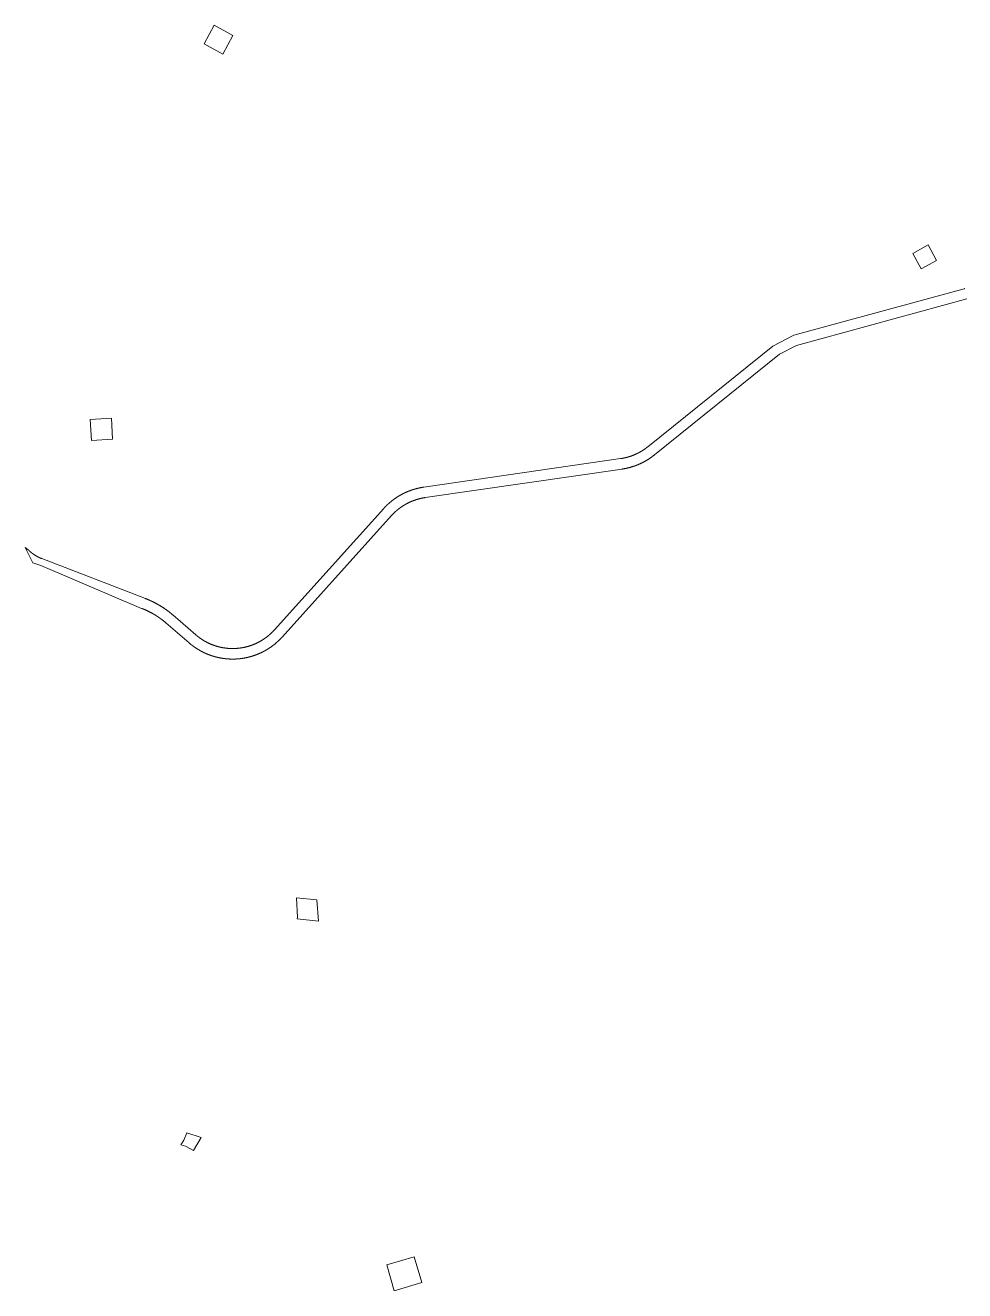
# Model space of a CAD drawing. Header units: metres. Extents: x 534757 to 556231, y 1832948 to 1850503.
# Drawn here: x 552502 to 553572, y 1837291 to 1838732 of the extents above; entities that cross this region are included whole.
import ezdxf

# ---------------------------------------------------------------- set-up
doc = ezdxf.new("R2010")
doc.units = ezdxf.units.M
doc.header["$MEASUREMENT"] = 0
doc.layers.add('Level 10', color=7, linetype='Continuous', lineweight=0)

msp = doc.modelspace()

# ---------------------------------------------------------------- linework, layer by layer
at = {"layer": 'Level 10', "color": 1, "linetype": 'Continuous', "lineweight": 0, "flags": 128}
for points in [[(552738.69, 1838720.68), (552727.18, 1838699.51), (552706.01, 1838711.02), (552717.51, 1838732.19), (552738.69, 1838720.68)], [(553540.43, 1838464.46), (553530.82, 1838482), (553513.28, 1838472.4), (553522.89, 1838454.85), (553540.43, 1838464.46)], [(553574.9897, 1838420.5564), (553381.0019, 1838367.5481), (553361.4892, 1838357.6143), (553218.8751, 1838242.8142), (553218.6828, 1838242.6599), (553218.4899, 1838242.5062), (553218.2966, 1838242.3531), (553218.1028, 1838242.2007), (553217.9085, 1838242.0489), (553217.7137, 1838241.8977), (553217.5184, 1838241.7472), (553217.3226, 1838241.5973), (553217.1264, 1838241.448), (553216.9296, 1838241.2994), (553216.7324, 1838241.1514), (553216.5347, 1838241.0041), (553216.3365, 1838240.8574), (553216.1378, 1838240.7113), (553215.9387, 1838240.5659), (553215.7391, 1838240.4211), (553215.539, 1838240.277), (553215.3385, 1838240.1335), (553215.1375, 1838239.9907), (553214.936, 1838239.8485), (553214.7341, 1838239.707), (553214.5317, 1838239.5662), (553214.3289, 1838239.426), (553214.1256, 1838239.2864), (553213.9218, 1838239.1475), (553213.7176, 1838239.0093), (553213.513, 1838238.8718), (553213.3079, 1838238.7349), (553213.1024, 1838238.5986), (553212.8964, 1838238.4631), (553212.69, 1838238.3282), (553212.4831, 1838238.194), (553212.2759, 1838238.0604), (553212.0682, 1838237.9276), (553211.86, 1838237.7954), (553211.6514, 1838237.6638), (553211.4424, 1838237.533), (553211.233, 1838237.4028), (553211.0232, 1838237.2733), (553210.8129, 1838237.1445), (553210.6022, 1838237.0164), (553210.3912, 1838236.889), (553210.1796, 1838236.7622), (553209.9677, 1838236.6362), (553209.7554, 1838236.5108), (553209.5427, 1838236.3861), (553209.3296, 1838236.2621), (553209.116, 1838236.1388), (553208.9021, 1838236.0162), (553208.6878, 1838235.8943), (553208.473, 1838235.773), (553208.2579, 1838235.6525), (553208.0424, 1838235.5327), (553207.8265, 1838235.4136), (553207.6103, 1838235.2952), (553207.3936, 1838235.1774), (553207.1766, 1838235.0604), (553206.9591, 1838234.9441), (553206.7413, 1838234.8285), (553206.5232, 1838234.7136), (553206.3046, 1838234.5994), (553206.0857, 1838234.4859), (553205.8664, 1838234.3731), (553205.6468, 1838234.2611), (553205.4268, 1838234.1497), (553205.2064, 1838234.0391), (553204.9857, 1838233.9292), (553204.7646, 1838233.82), (553204.5432, 1838233.7115), (553204.3214, 1838233.6038), (553204.0993, 1838233.4967), (553203.8768, 1838233.3904), (553203.654, 1838233.2848), (553203.4308, 1838233.1799), (553203.2073, 1838233.0758), (553202.9835, 1838232.9723), (553202.7593, 1838232.8696), (553202.5348, 1838232.7677), (553202.31, 1838232.6664), (553202.0848, 1838232.5659), (553201.8593, 1838232.4661), (553201.6335, 1838232.3671), (553201.4074, 1838232.2688), (553201.1809, 1838232.1712), (553200.9542, 1838232.0744), (553200.7271, 1838231.9782), (553200.4997, 1838231.8829), (553200.272, 1838231.7882), (553200.044, 1838231.6943), (553199.8157, 1838231.6012), (553199.5871, 1838231.5088), (553199.3582, 1838231.4171), (553199.129, 1838231.3262), (553198.8995, 1838231.236), (553198.6697, 1838231.1466), (553198.4397, 1838231.0579), (553198.2093, 1838230.9699), (553197.9787, 1838230.8827), (553197.7477, 1838230.7963), (553197.5165, 1838230.7106), (553197.2851, 1838230.6256), (553197.0533, 1838230.5414), (553196.8213, 1838230.458), (553196.589, 1838230.3753), (553196.3564, 1838230.2933), (553196.1236, 1838230.2122), (553195.8905, 1838230.1317), (553195.6571, 1838230.0521), (553195.4235, 1838229.9732), (553195.1897, 1838229.895), (553194.9556, 1838229.8176), (553194.7212, 1838229.741), (553194.4866, 1838229.6651), (553194.2517, 1838229.59), (553194.0166, 1838229.5156), (553193.7813, 1838229.442), (553193.5457, 1838229.3692), (553193.3099, 1838229.2972), (553193.0738, 1838229.2259), (553192.8376, 1838229.1553), (553192.6011, 1838229.0856), (553192.3643, 1838229.0166), (553192.1274, 1838228.9484), (553191.8902, 1838228.8809), (553191.6528, 1838228.8142), (553191.4152, 1838228.7483), (553191.1774, 1838228.6832), (553190.9394, 1838228.6188), (553190.7012, 1838228.5552), (553190.4627, 1838228.4924), (553190.2241, 1838228.4303), (553189.9852, 1838228.369), (553189.7462, 1838228.3085), (553189.507, 1838228.2488), (553189.2675, 1838228.1899), (553189.0279, 1838228.1317), (553188.7881, 1838228.0743), (553188.5481, 1838228.0177), (553188.308, 1838227.9618), (553188.0676, 1838227.9068), (553187.8271, 1838227.8525), (553187.5864, 1838227.799), (553187.3455, 1838227.7463), (553187.1045, 1838227.6944), (553186.8632, 1838227.6432), (553186.6219, 1838227.5928), (553186.3803, 1838227.5433), (553186.1386, 1838227.4945), (553185.8968, 1838227.4464), (553185.6548, 1838227.3992), (553185.4126, 1838227.3528), (553185.1703, 1838227.3071), (553184.9278, 1838227.2622), (553184.6852, 1838227.2181), (553184.4425, 1838227.1748), (553184.1996, 1838227.1323), (553183.9566, 1838227.0906), (553183.7134, 1838227.0497), (553183.4701, 1838227.0095), (553183.2267, 1838226.9702), (553182.9832, 1838226.9316), (553182.7395, 1838226.8938), (553182.4957, 1838226.8568), (553182.2518, 1838226.8206), (553182.1208, 1838226.8015), (552957.7999, 1838194.284), (552957.576, 1838194.2511), (552957.3523, 1838194.2175), (552957.1286, 1838194.183), (552956.9051, 1838194.1478), (552956.6817, 1838194.1118), (552956.4585, 1838194.075), (552956.2353, 1838194.0374), (552956.0124, 1838193.999), (552955.7895, 1838193.9598), (552955.5668, 1838193.9198), (552955.3442, 1838193.8791), (552955.1218, 1838193.8376), (552954.8995, 1838193.7952), (552954.6774, 1838193.7521), (552954.4554, 1838193.7082), (552954.2336, 1838193.6636), (552954.0119, 1838193.6181), (552953.7904, 1838193.5718), (552953.5691, 1838193.5248), (552953.3479, 1838193.477), (552953.1269, 1838193.4284), (552952.9061, 1838193.379), (552952.6854, 1838193.3289), (552952.465, 1838193.278), (552952.2447, 1838193.2262), (552952.0246, 1838193.1737), (552951.8047, 1838193.1205), (552951.585, 1838193.0664), (552951.3654, 1838193.0116), (552951.1461, 1838192.956), (552950.9269, 1838192.8996), (552950.708, 1838192.8425), (552950.4893, 1838192.7846), (552950.2707, 1838192.7259), (552950.0524, 1838192.6664), (552949.8343, 1838192.6062), (552949.6164, 1838192.5452), (552949.3987, 1838192.4834), (552949.1813, 1838192.4208), (552948.9641, 1838192.3575), (552948.747, 1838192.2934), (552948.5303, 1838192.2286), (552948.3137, 1838192.163), (552948.0974, 1838192.0966), (552947.8813, 1838192.0294), (552947.6655, 1838191.9615), (552947.4499, 1838191.8928), (552947.2345, 1838191.8234), (552947.0194, 1838191.7532), (552946.8045, 1838191.6823), (552946.5899, 1838191.6105), (552946.3756, 1838191.5381), (552946.1615, 1838191.4648), (552945.9476, 1838191.3909), (552945.7341, 1838191.3161), (552945.5208, 1838191.2406), (552945.3077, 1838191.1644), (552945.095, 1838191.0874), (552944.8825, 1838191.0096), (552944.6702, 1838190.9311), (552944.4583, 1838190.8518), (552944.2466, 1838190.7718), (552944.0353, 1838190.6911), (552943.8242, 1838190.6096), (552943.6134, 1838190.5273), (552943.4029, 1838190.4443), (552943.1927, 1838190.3606), (552942.9828, 1838190.2761), (552942.7731, 1838190.1909), (552942.5638, 1838190.105), (552942.3548, 1838190.0183), (552942.1461, 1838189.9308), (552941.9377, 1838189.8426), (552941.7297, 1838189.7537), (552941.5219, 1838189.6641), (552941.3145, 1838189.5737), (552941.1074, 1838189.4826), (552940.9006, 1838189.3908), (552940.6941, 1838189.2982), (552940.4879, 1838189.2049), (552940.2821, 1838189.1108), (552940.0767, 1838189.0161), (552939.8715, 1838188.9206), (552939.6667, 1838188.8244), (552939.4623, 1838188.7275), (552939.2581, 1838188.6298), (552939.0544, 1838188.5314), (552938.851, 1838188.4323), (552938.6479, 1838188.3325), (552938.4452, 1838188.232), (552938.2428, 1838188.1307), (552938.0408, 1838188.0288), (552937.8392, 1838187.9261), (552937.6379, 1838187.8227), (552937.437, 1838187.7186), (552937.2365, 1838187.6138), (552937.0363, 1838187.5083), (552936.8365, 1838187.402), (552936.6371, 1838187.2951), (552936.4381, 1838187.1875), (552936.2394, 1838187.0791), (552936.0411, 1838186.9701), (552935.8433, 1838186.8604), (552935.6458, 1838186.7499), (552935.4487, 1838186.6388), (552935.252, 1838186.5269), (552935.0556, 1838186.4144), (552934.8597, 1838186.3012), (552934.6642, 1838186.1873), (552934.4691, 1838186.0727), (552934.2744, 1838185.9574), (552934.0801, 1838185.8414), (552933.8863, 1838185.7247), (552933.6928, 1838185.6074), (552933.4997, 1838185.4894), (552933.3071, 1838185.3706), (552933.1149, 1838185.2512), (552932.9231, 1838185.1312), (552932.7318, 1838185.0104), (552932.5408, 1838184.889), (552932.3503, 1838184.7669), (552932.1603, 1838184.6441), (552931.9706, 1838184.5207), (552931.7814, 1838184.3966), (552931.5927, 1838184.2718), (552931.4044, 1838184.1463), (552931.2165, 1838184.0202), (552931.0291, 1838183.8934), (552930.8421, 1838183.766), (552930.6556, 1838183.6379), (552930.4695, 1838183.5091), (552930.2839, 1838183.3797), (552930.0987, 1838183.2496), (552929.9141, 1838183.1189), (552929.7298, 1838182.9875), (552929.5461, 1838182.8555), (552929.3628, 1838182.7228), (552929.1799, 1838182.5895), (552928.9976, 1838182.4555), (552928.8157, 1838182.3209), (552928.6343, 1838182.1856), (552928.4534, 1838182.0497), (552928.273, 1838181.9132), (552928.093, 1838181.776), (552927.9135, 1838181.6382), (552927.7346, 1838181.4998), (552927.5561, 1838181.3607), (552927.3781, 1838181.221), (552927.2006, 1838181.0807), (552927.0236, 1838180.9397), (552926.8471, 1838180.7981), (552926.6711, 1838180.6559), (552926.4956, 1838180.5131), (552926.3206, 1838180.3696), (552926.1461, 1838180.2256), (552925.9721, 1838180.0809), (552925.7987, 1838179.9356), (552925.6257, 1838179.7897), (552925.4533, 1838179.6432), (552925.2814, 1838179.496), (552925.11, 1838179.3483), (552924.9391, 1838179.2), (552924.7688, 1838179.051), (552924.599, 1838178.9015), (552924.4297, 1838178.7513), (552924.2609, 1838178.6006), (552924.0927, 1838178.4493), (552923.925, 1838178.2973), (552923.7579, 1838178.1448), (552923.5913, 1838177.9917), (552923.4252, 1838177.838), (552923.2597, 1838177.6837), (552923.0947, 1838177.5288), (552922.9303, 1838177.3734), (552922.7664, 1838177.2173), (552922.6031, 1838177.0607), (552922.4404, 1838176.9035), (552922.2782, 1838176.7458), (552922.1165, 1838176.5874), (552921.9554, 1838176.4285), (552921.7949, 1838176.2691), (552921.6349, 1838176.109), (552921.4756, 1838175.9484), (552921.3167, 1838175.7873), (552921.1585, 1838175.6255), (552921.0008, 1838175.4632), (552920.8437, 1838175.3004), (552920.6872, 1838175.137), (552920.5312, 1838174.973), (552920.3758, 1838174.8085), (552920.2211, 1838174.6435), (552920.0669, 1838174.4779), (552919.9132, 1838174.3118), (552919.7602, 1838174.1451), (552919.6078, 1838173.9779), (552919.4559, 1838173.8101), (552919.4238, 1838173.7744), (552794.9057, 1838035.507), (552794.7404, 1838035.324), (552794.5745, 1838035.1416), (552794.408, 1838034.9597), (552794.241, 1838034.7783), (552794.0733, 1838034.5975), (552793.905, 1838034.4173), (552793.7362, 1838034.2376), (552793.5668, 1838034.0584), (552793.3968, 1838033.8798), (552793.2262, 1838033.7018), (552793.0551, 1838033.5243), (552792.8833, 1838033.3473), (552792.711, 1838033.1709), (552792.5382, 1838032.9951), (552792.3647, 1838032.8198), (552792.1907, 1838032.6451), (552792.0161, 1838032.471), (552791.841, 1838032.2974), (552791.6653, 1838032.1244), (552791.489, 1838031.952), (552791.3122, 1838031.7801), (552791.1348, 1838031.6089), (552790.9569, 1838031.4382), (552790.7784, 1838031.268), (552790.5994, 1838031.0985), (552790.4198, 1838030.9295), (552790.2397, 1838030.7611), (552790.059, 1838030.5933), (552789.8778, 1838030.4261), (552789.696, 1838030.2595), (552789.5137, 1838030.0935), (552789.3309, 1838029.928), (552789.1475, 1838029.7632), (552788.9636, 1838029.599), (552788.7791, 1838029.4353), (552788.5942, 1838029.2723), (552788.4087, 1838029.1098), (552788.2226, 1838028.948), (552788.0361, 1838028.7867), (552787.849, 1838028.6261), (552787.6614, 1838028.466), (552787.4733, 1838028.3066), (552787.2847, 1838028.1478), (552787.0956, 1838027.9896), (552786.9059, 1838027.832), (552786.7157, 1838027.6751), (552786.5251, 1838027.5187), (552786.3339, 1838027.363), (552786.1422, 1838027.2079), (552785.95, 1838027.0534), (552785.7573, 1838026.8996), (552785.5642, 1838026.7463), (552785.3705, 1838026.5937), (552785.1763, 1838026.4417), (552784.9816, 1838026.2904), (552784.7865, 1838026.1397), (552784.5908, 1838025.9896), (552784.3947, 1838025.8402), (552784.1981, 1838025.6913), (552784.001, 1838025.5432), (552783.8034, 1838025.3957), (552783.6054, 1838025.2488), (552783.4069, 1838025.1025), (552783.2079, 1838024.9569), (552783.0084, 1838024.812), (552782.8084, 1838024.6677), (552782.608, 1838024.524), (552782.4072, 1838024.381), (552782.2058, 1838024.2387), (552782.004, 1838024.097), (552781.8018, 1838023.9559), (552781.5991, 1838023.8155), (552781.3959, 1838023.6758), (552781.1923, 1838023.5367), (552780.9882, 1838023.3983), (552780.7837, 1838023.2606), (552780.5787, 1838023.1235), (552780.3733, 1838022.9871), (552780.1675, 1838022.8514), (552779.9612, 1838022.7163), (552779.7545, 1838022.5819), (552779.5473, 1838022.4482), (552779.3397, 1838022.3151), (552779.1317, 1838022.1827), (552778.9232, 1838022.051), (552778.7144, 1838021.92), (552778.5051, 1838021.7896), (552778.2953, 1838021.6599), (552778.0852, 1838021.5309), (552777.8746, 1838021.4026), (552777.6637, 1838021.275), (552777.4523, 1838021.148), (552777.2405, 1838021.0218), (552777.0283, 1838020.8962), (552776.8156, 1838020.7713), (552776.6026, 1838020.6471), (552776.3892, 1838020.5236), (552776.1754, 1838020.4008), (552775.9612, 1838020.2787), (552775.7466, 1838020.1573), (552775.5316, 1838020.0366), (552775.3162, 1838019.9166), (552775.1004, 1838019.7972), (552774.8842, 1838019.6786), (552774.6677, 1838019.5607), (552774.4507, 1838019.4435), (552774.2334, 1838019.327), (552774.0157, 1838019.2112), (552773.7977, 1838019.0961), (552773.5792, 1838018.9817), (552773.3604, 1838018.868), (552773.1412, 1838018.755), (552772.9217, 1838018.6428), (552772.7018, 1838018.5312), (552772.4815, 1838018.4204), (552772.2609, 1838018.3103), (552772.0399, 1838018.2009), (552771.8186, 1838018.0922), (552771.5969, 1838017.9842), (552771.3749, 1838017.877), (552771.1525, 1838017.7705), (552770.9298, 1838017.6647), (552770.7067, 1838017.5596), (552770.4833, 1838017.4552), (552770.2596, 1838017.3516), (552770.0355, 1838017.2487), (552769.8111, 1838017.1465), (552769.5863, 1838017.0451), (552769.3613, 1838016.9444), (552769.1359, 1838016.8444), (552768.9101, 1838016.7451), (552768.6841, 1838016.6466), (552768.4577, 1838016.5488), (552768.2311, 1838016.4518), (552768.0041, 1838016.3555), (552767.7768, 1838016.2599), (552767.5492, 1838016.165), (552767.3213, 1838016.0709), (552767.093, 1838015.9776), (552766.8645, 1838015.885), (552766.6357, 1838015.7931), (552766.4066, 1838015.7019), (552766.1772, 1838015.6115), (552765.9475, 1838015.5219), (552765.7175, 1838015.433), (552765.4872, 1838015.3448), (552765.2566, 1838015.2574), (552765.0258, 1838015.1708), (552764.7947, 1838015.0849), (552764.5633, 1838014.9997), (552764.3316, 1838014.9153), (552764.0996, 1838014.8316), (552763.8674, 1838014.7487), (552763.6349, 1838014.6666), (552763.4022, 1838014.5852), (552763.1691, 1838014.5046), (552762.9359, 1838014.4247), (552762.7023, 1838014.3455), (552762.4685, 1838014.2672), (552762.2345, 1838014.1896), (552762.0002, 1838014.1127), (552761.7657, 1838014.0366), (552761.5309, 1838013.9613), (552761.2958, 1838013.8867), (552761.0606, 1838013.8129), (552760.8251, 1838013.7399), (552760.5893, 1838013.6676), (552760.3533, 1838013.5961), (552760.1171, 1838013.5254), (552759.8807, 1838013.4554), (552759.644, 1838013.3862), (552759.4071, 1838013.3178), (552759.17, 1838013.2501), (552758.9327, 1838013.1832), (552758.6951, 1838013.1171), (552758.4574, 1838013.0517), (552758.2194, 1838012.9871), (552757.9812, 1838012.9233), (552757.7429, 1838012.8602), (552757.5043, 1838012.798), (552757.2655, 1838012.7365), (552757.0265, 1838012.6758), (552756.7873, 1838012.6158), (552756.548, 1838012.5567), (552756.3084, 1838012.4983), (552756.0686, 1838012.4407), (552755.8287, 1838012.3838), (552755.5886, 1838012.3278), (552755.3483, 1838012.2725), (552755.1078, 1838012.218), (552754.8672, 1838012.1643), (552754.6263, 1838012.1113), (552754.3853, 1838012.0592), (552754.1442, 1838012.0078), (552753.9028, 1838011.9572), (552753.6613, 1838011.9074), (552753.4197, 1838011.8584), (552753.1779, 1838011.8102), (552752.9359, 1838011.7627), (552752.6938, 1838011.716), (552752.4515, 1838011.6702), (552752.2091, 1838011.6251), (552751.9665, 1838011.5808), (552751.7238, 1838011.5372), (552751.481, 1838011.4945), (552751.238, 1838011.4526), (552750.9949, 1838011.4114), (552750.7516, 1838011.371), (552750.5083, 1838011.3315), (552750.2647, 1838011.2927), (552750.0211, 1838011.2547), (552749.7774, 1838011.2175), (552749.5335, 1838011.181), (552749.2895, 1838011.1454), (552749.0454, 1838011.1106), (552748.8012, 1838011.0765), (552748.5569, 1838011.0433), (552748.3124, 1838011.0108), (552748.0679, 1838010.9792), (552747.8233, 1838010.9483), (552747.5785, 1838010.9182), (552747.3337, 1838010.889), (552747.0888, 1838010.8605), (552746.8437, 1838010.8328), (552746.5986, 1838010.8059), (552746.3534, 1838010.7798), (552746.1082, 1838010.7545), (552745.8628, 1838010.73), (552745.6174, 1838010.7062), (552745.3719, 1838010.6833), (552745.1263, 1838010.6612), (552744.8806, 1838010.6399), (552744.6349, 1838010.6194), (552744.3891, 1838010.5996), (552744.1433, 1838010.5807), (552743.8974, 1838010.5626), (552743.6514, 1838010.5452), (552743.4054, 1838010.5287), (552743.1593, 1838010.5129), (552742.9132, 1838010.498), (552742.667, 1838010.4839), (552742.4208, 1838010.4705), (552742.1746, 1838010.458), (552741.9283, 1838010.4462), (552741.6819, 1838010.4353), (552741.4356, 1838010.4251), (552741.1892, 1838010.4158), (552740.9427, 1838010.4072), (552740.6963, 1838010.3995), (552740.4498, 1838010.3925), (552740.2033, 1838010.3864), (552739.9568, 1838010.381), (552739.7102, 1838010.3765), (552739.4637, 1838010.3727), (552739.2171, 1838010.3698), (552738.9706, 1838010.3676), (552738.724, 1838010.3663), (552738.4774, 1838010.3657), (552738.2308, 1838010.366), (552737.9843, 1838010.367), (552737.7377, 1838010.3689), (552737.4911, 1838010.3715), (552737.2446, 1838010.375), (552736.998, 1838010.3792), (552736.7515, 1838010.3843), (552736.505, 1838010.3901), (552736.2585, 1838010.3968), (552736.0121, 1838010.4042), (552735.7656, 1838010.4125), (552735.5192, 1838010.4215), (552735.2728, 1838010.4314), (552735.0265, 1838010.442), (552734.7802, 1838010.4535), (552734.5339, 1838010.4657), (552734.2877, 1838010.4788), (552734.0415, 1838010.4926), (552733.7953, 1838010.5072), (552733.5492, 1838010.5227), (552733.3032, 1838010.5389), (552733.0572, 1838010.556), (552732.8113, 1838010.5738), (552732.5654, 1838010.5924), (552732.3196, 1838010.6118), (552732.0739, 1838010.6321), (552731.8282, 1838010.6531), (552731.5826, 1838010.6749), (552731.337, 1838010.6975), (552731.0916, 1838010.721), (552730.8462, 1838010.7452), (552730.6009, 1838010.7702), (552730.3557, 1838010.796), (552730.1105, 1838010.8226), (552729.8655, 1838010.85), (552729.6205, 1838010.8782), (552729.3756, 1838010.9071), (552729.1309, 1838010.9369), (552728.8862, 1838010.9675), (552728.6416, 1838010.9988), (552728.3972, 1838011.031), (552728.1528, 1838011.064), (552727.9085, 1838011.0977), (552727.6644, 1838011.1322), (552727.4204, 1838011.1676), (552727.1764, 1838011.2037), (552726.9326, 1838011.2406), (552726.689, 1838011.2783), (552726.4454, 1838011.3168), (552726.202, 1838011.3561), (552725.9587, 1838011.3961), (552725.7155, 1838011.437), (552725.4725, 1838011.4786), (552725.2296, 1838011.5211), (552724.9868, 1838011.5643), (552724.7442, 1838011.6083), (552724.5017, 1838011.6531), (552724.2594, 1838011.6987), (552724.0172, 1838011.7451), (552723.7752, 1838011.7922), (552723.5333, 1838011.8402), (552723.2916, 1838011.8889), (552723.0501, 1838011.9384), (552722.8087, 1838011.9887), (552722.5675, 1838012.0398), (552722.3264, 1838012.0916), (552722.0855, 1838012.1443), (552721.8448, 1838012.1977), (552721.6042, 1838012.2519), (552721.3639, 1838012.3069), (552721.1237, 1838012.3627), (552720.8837, 1838012.4192), (552720.6438, 1838012.4765), (552720.4042, 1838012.5346), (552720.1648, 1838012.5935), (552719.9255, 1838012.6531), (552719.6865, 1838012.7136), (552719.4476, 1838012.7748), (552719.2089, 1838012.8368), (552718.9705, 1838012.8995), (552718.7322, 1838012.963), (552718.4942, 1838013.0273), (552718.2563, 1838013.0924), (552718.0187, 1838013.1582), (552717.7813, 1838013.2249), (552717.5441, 1838013.2922), (552717.3072, 1838013.3604), (552717.0704, 1838013.4293), (552716.8339, 1838013.499), (552716.5976, 1838013.5694), (552716.3615, 1838013.6407), (552716.1257, 1838013.7127), (552715.8901, 1838013.7854), (552715.6547, 1838013.8589), (552715.4196, 1838013.9332), (552715.1847, 1838014.0082), (552714.9501, 1838014.084), (552714.7157, 1838014.1606), (552714.4816, 1838014.2379), (552714.2477, 1838014.316), (552714.014, 1838014.3948), (552713.7807, 1838014.4744), (552713.5475, 1838014.5548), (552713.3147, 1838014.6359), (552713.0821, 1838014.7178), (552712.8498, 1838014.8004), (552712.6177, 1838014.8838), (552712.3859, 1838014.9679), (552712.1544, 1838015.0528), (552711.9232, 1838015.1384), (552711.6922, 1838015.2248), (552711.4616, 1838015.3119), (552711.2312, 1838015.3998), (552711.0011, 1838015.4884), (552710.7713, 1838015.5778), (552710.5418, 1838015.6679), (552710.3125, 1838015.7587), (552710.0836, 1838015.8503), (552709.855, 1838015.9427), (552709.6266, 1838016.0358), (552709.3986, 1838016.1296), (552709.1709, 1838016.2241), (552708.9435, 1838016.3194), (552708.7164, 1838016.4155), (552708.4896, 1838016.5123), (552708.2631, 1838016.6098), (552708.0369, 1838016.708), (552707.8111, 1838016.807), (552707.5856, 1838016.9067), (552707.3604, 1838017.0072), (552707.1355, 1838017.1083), (552706.911, 1838017.2102), (552706.6868, 1838017.3128), (552706.4629, 1838017.4162), (552706.2394, 1838017.5203), (552706.0162, 1838017.6251), (552705.7933, 1838017.7306), (552705.5708, 1838017.8369), (552705.3487, 1838017.9438), (552705.1268, 1838018.0515), (552704.9054, 1838018.16), (552704.6843, 1838018.2691), (552704.4635, 1838018.3789), (552704.2431, 1838018.4895), (552704.0231, 1838018.6008), (552703.8034, 1838018.7128), (552703.5841, 1838018.8255), (552703.3651, 1838018.9389), (552703.1466, 1838019.053), (552702.9284, 1838019.1678), (552702.7105, 1838019.2834), (552702.4931, 1838019.3996), (552702.276, 1838019.5166), (552702.0593, 1838019.6342), (552701.843, 1838019.7526), (552701.6271, 1838019.8716), (552701.4115, 1838019.9914), (552701.1964, 1838020.1119), (552700.9816, 1838020.233), (552700.7672, 1838020.3549), (552700.5533, 1838020.4774), (552700.3397, 1838020.6006), (552700.1265, 1838020.7246), (552699.9138, 1838020.8492), (552699.7014, 1838020.9745), (552699.4894, 1838021.1005), (552699.2779, 1838021.2272), (552699.0668, 1838021.3546), (552698.8561, 1838021.4826), (552698.6458, 1838021.6114), (552698.4359, 1838021.7408), (552698.2264, 1838021.8709), (552698.0174, 1838022.0017), (552697.8088, 1838022.1331), (552697.6006, 1838022.2653), (552697.3928, 1838022.3981), (552697.1855, 1838022.5315), (552696.9786, 1838022.6657), (552696.7722, 1838022.8005), (552696.5662, 1838022.936), (552696.3606, 1838023.0722), (552696.1555, 1838023.209), (552695.9508, 1838023.3465), (552695.7465, 1838023.4847), (552695.5427, 1838023.6235), (552695.3394, 1838023.763), (552695.1365, 1838023.9031), (552694.9341, 1838024.0439), (552694.7321, 1838024.1853), (552694.5306, 1838024.3274), (552694.3296, 1838024.4702), (552694.129, 1838024.6136), (552693.9289, 1838024.7577), (552693.7292, 1838024.9024), (552693.53, 1838025.0477), (552693.3313, 1838025.1937), (552693.1331, 1838025.3404), (552692.9354, 1838025.4877), (552692.7381, 1838025.6356), (552692.5413, 1838025.7842), (552692.345, 1838025.9334), (552692.1491, 1838026.0832), (552691.9538, 1838026.2337), (552691.759, 1838026.3848), (552691.5646, 1838026.5365), (552691.3707, 1838026.6889), (552691.1774, 1838026.8419), (552690.9845, 1838026.9955), (552690.7921, 1838027.1498), (552690.6003, 1838027.3046), (552690.4089, 1838027.4601), (552690.218, 1838027.6162), (552690.0277, 1838027.773), (552689.8378, 1838027.9303), (552689.6485, 1838028.0883), (552689.4597, 1838028.2469), (552689.2714, 1838028.4061), (552689.0836, 1838028.5659), (552688.8963, 1838028.7263), (552688.7657, 1838028.8387), (552662.4553, 1838051.5536), (552662.2475, 1838051.7325), (552662.0391, 1838051.9108), (552661.8303, 1838052.0885), (552661.6209, 1838052.2655), (552661.411, 1838052.442), (552661.2006, 1838052.6179), (552660.9896, 1838052.7931), (552660.7782, 1838052.9677), (552660.5662, 1838053.1417), (552660.3538, 1838053.3151), (552660.1408, 1838053.4879), (552659.9273, 1838053.66), (552659.7134, 1838053.8315), (552659.4989, 1838054.0024), (552659.2839, 1838054.1727), (552659.0685, 1838054.3423), (552658.8525, 1838054.5113), (552658.6361, 1838054.6797), (552658.4192, 1838054.8474), (552658.2017, 1838055.0146), (552657.9838, 1838055.181), (552657.7654, 1838055.3469), (552657.5465, 1838055.5121), (552657.3272, 1838055.6766), (552657.1073, 1838055.8406), (552656.887, 1838056.0039), (552656.6662, 1838056.1665), (552656.445, 1838056.3285), (552656.2232, 1838056.4898), (552656.001, 1838056.6505), (552655.7784, 1838056.8106), (552655.5552, 1838056.97), (552655.3316, 1838057.1287), (552655.1075, 1838057.2868), (552654.883, 1838057.4443), (552654.658, 1838057.6011), (552654.4326, 1838057.7572), (552654.2067, 1838057.9127), (552653.9803, 1838058.0675), (552653.7536, 1838058.2216), (552653.5263, 1838058.3751), (552653.2986, 1838058.5279), (552653.0705, 1838058.6801), (552652.8419, 1838058.8316), (552652.6129, 1838058.9824), (552652.3834, 1838059.1326), (552652.1535, 1838059.282), (552651.9232, 1838059.4309), (552651.6924, 1838059.579), (552651.4612, 1838059.7265), (552651.2296, 1838059.8733), (552650.9975, 1838060.0194), (552650.765, 1838060.1648), (552650.5321, 1838060.3096), (552650.2988, 1838060.4537), (552650.0651, 1838060.5971), (552649.8309, 1838060.7398), (552649.5963, 1838060.8818), (552649.3613, 1838061.0232), (552649.1259, 1838061.1638), (552648.8901, 1838061.3038), (552648.6539, 1838061.4431), (552648.4173, 1838061.5817), (552648.1802, 1838061.7196), (552647.9428, 1838061.8568), (552647.705, 1838061.9933), (552647.4668, 1838062.1291), (552647.2281, 1838062.2643), (552646.9891, 1838062.3987), (552646.7497, 1838062.5324), (552646.5099, 1838062.6655), (552646.2698, 1838062.7978), (552646.0292, 1838062.9295), (552645.7882, 1838063.0604), (552645.5469, 1838063.1906), (552645.3052, 1838063.3201), (552645.0631, 1838063.449), (552644.8207, 1838063.5771), (552644.5778, 1838063.7045), (552644.3346, 1838063.8312), (552644.091, 1838063.9572), (552643.8471, 1838064.0824), (552643.6028, 1838064.207), (552643.3581, 1838064.3308), (552643.1131, 1838064.454), (552642.8677, 1838064.5764), (552642.622, 1838064.6981), (552642.3759, 1838064.8191), (552642.1294, 1838064.9394), (552641.8826, 1838065.0589), (552641.6355, 1838065.1777), (552641.388, 1838065.2958), (552641.1402, 1838065.4132), (552640.892, 1838065.5299), (552640.6435, 1838065.6458), (552640.3946, 1838065.761), (552640.1455, 1838065.8755), (552639.8959, 1838065.9893), (552639.6461, 1838066.1023), (552639.3959, 1838066.2146), (552639.1454, 1838066.3262), (552638.8946, 1838066.437), (552638.6434, 1838066.5471), (552638.392, 1838066.6565), (552638.1402, 1838066.7651), (552637.8881, 1838066.873), (552637.6356, 1838066.9802), (552637.3829, 1838067.0866), (552637.1299, 1838067.1923), (552636.8765, 1838067.2973), (552636.6229, 1838067.4015), (552636.3689, 1838067.5049), (552636.1147, 1838067.6077), (552635.8601, 1838067.7097), (552635.6053, 1838067.8109), (552635.3501, 1838067.9114), (552635.0947, 1838068.0112), (552634.8389, 1838068.1102), (552634.7726, 1838068.1357), (552520.03, 1838117.08), (552510.87, 1838120.17), (552502.232, 1838137.5144), (552505.5358, 1838134.8816), (552505.6679, 1838134.7484), (552505.8006, 1838134.6158), (552505.9339, 1838134.4837), (552506.0677, 1838134.3522), (552506.2021, 1838134.2213), (552506.3371, 1838134.091), (552506.4726, 1838133.9612), (552506.6086, 1838133.832), (552506.7453, 1838133.7034), (552506.8824, 1838133.5754), (552507.0201, 1838133.448), (552507.1583, 1838133.3211), (552507.2971, 1838133.1949), (552507.4364, 1838133.0692), (552507.5763, 1838132.9442), (552507.7167, 1838132.8197), (552507.8576, 1838132.6958), (552507.999, 1838132.5725), (552508.141, 1838132.4499), (552508.2835, 1838132.3278), (552508.4265, 1838132.2064), (552508.57, 1838132.0855), (552508.714, 1838131.9653), (552508.8586, 1838131.8457), (552509.0036, 1838131.7267), (552509.1492, 1838131.6083), (552509.2953, 1838131.4906), (552509.4418, 1838131.3735), (552509.5889, 1838131.257), (552509.7365, 1838131.1411), (552509.8845, 1838131.0259), (552510.033, 1838130.9112), (552510.1821, 1838130.7973), (552510.3316, 1838130.6839), (552510.4816, 1838130.5712), (552510.6321, 1838130.4592), (552510.783, 1838130.3478), (552510.9344, 1838130.237), (552511.0863, 1838130.1269), (552511.2387, 1838130.0174), (552511.3915, 1838129.9086), (552511.5448, 1838129.8004), (552511.6986, 1838129.6929), (552511.8528, 1838129.586), (552512.0074, 1838129.4798), (552512.1626, 1838129.3743), (552512.3181, 1838129.2694), (552512.4741, 1838129.1652), (552512.6306, 1838129.0616), (552512.7875, 1838128.9587), (552512.9448, 1838128.8565), (552513.1026, 1838128.755), (552513.2608, 1838128.6541), (552513.4194, 1838128.5539), (552513.5784, 1838128.4544), (552513.7379, 1838128.3556), (552513.8978, 1838128.2574), (552514.0581, 1838128.1599), (552514.2188, 1838128.0632), (552514.38, 1838127.9671), (552514.5415, 1838127.8716), (552514.7035, 1838127.7769), (552514.8658, 1838127.6829), (552515.0286, 1838127.5896), (552515.1917, 1838127.4969), (552515.3553, 1838127.405), (552515.5192, 1838127.3137), (552515.6835, 1838127.2232), (552515.8482, 1838127.1333), (552516.0133, 1838127.0442), (552516.1788, 1838126.9557), (552516.3446, 1838126.868), (552516.5108, 1838126.781), (552516.6774, 1838126.6947), (552516.8444, 1838126.6091), (552517.0117, 1838126.5242), (552517.1793, 1838126.44), (552517.3474, 1838126.3565), (552517.5157, 1838126.2738), (552517.6845, 1838126.1917), (552517.8536, 1838126.1104), (552518.023, 1838126.0299), (552518.1928, 1838125.95), (552518.3629, 1838125.8709), (552518.5333, 1838125.7924), (552518.7041, 1838125.7148), (552518.8752, 1838125.6378), (552519.0466, 1838125.5616), (552519.2184, 1838125.4861), (552519.3905, 1838125.4113), (552519.5629, 1838125.3373), (552519.7356, 1838125.264), (552519.9086, 1838125.1915), (552520.0819, 1838125.1197), (552520.2556, 1838125.0486), (552520.4295, 1838124.9783), (552520.6037, 1838124.9087), (552520.7783, 1838124.8398), (552520.9531, 1838124.7717), (552521.0412, 1838124.7377), (552639.0805, 1838079.3358), (552639.3521, 1838079.2309), (552639.6235, 1838079.1252), (552639.8946, 1838079.0188), (552640.1653, 1838078.9117), (552640.4358, 1838078.8038), (552640.706, 1838078.6952), (552640.9759, 1838078.5858), (552641.2455, 1838078.4757), (552641.5147, 1838078.3648), (552641.7837, 1838078.2532), (552642.0524, 1838078.1409), (552642.3207, 1838078.0278), (552642.5888, 1838077.914), (552642.8565, 1838077.7994), (552643.1239, 1838077.6842), (552643.391, 1838077.5682), (552643.6578, 1838077.4514), (552643.9242, 1838077.3339), (552644.1904, 1838077.2157), (552644.4562, 1838077.0968), (552644.7217, 1838076.9771), (552644.9868, 1838076.8567), (552645.2516, 1838076.7356), (552645.5161, 1838076.6137), (552645.7803, 1838076.4911), (552646.0441, 1838076.3678), (552646.3075, 1838076.2438), (552646.5707, 1838076.119), (552646.8334, 1838075.9935), (552647.0959, 1838075.8673), (552647.358, 1838075.7404), (552647.6197, 1838075.6128), (552647.8811, 1838075.4844), (552648.1421, 1838075.3553), (552648.4028, 1838075.2256), (552648.6631, 1838075.095), (552648.9231, 1838074.9638), (552649.1827, 1838074.8319), (552649.4419, 1838074.6992), (552649.7008, 1838074.5659), (552649.9593, 1838074.4318), (552650.2174, 1838074.297), (552650.4752, 1838074.1615), (552650.7326, 1838074.0253), (552650.9896, 1838073.8884), (552651.2463, 1838073.7508), (552651.5025, 1838073.6125), (552651.7584, 1838073.4735), (552652.0139, 1838073.3338), (552652.269, 1838073.1933), (552652.5237, 1838073.0522), (552652.7781, 1838072.9104), (552653.032, 1838072.7679), (552653.2856, 1838072.6247), (552653.5387, 1838072.4807), (552653.7915, 1838072.3361), (552654.0438, 1838072.1908), (552654.2958, 1838072.0448), (552654.5474, 1838071.8982), (552654.7985, 1838071.7508), (552655.0493, 1838071.6027), (552655.2996, 1838071.454), (552655.5496, 1838071.3045), (552655.7991, 1838071.1544), (552656.0482, 1838071.0036), (552656.2969, 1838070.8521), (552656.5452, 1838070.6999), (552656.793, 1838070.547), (552657.0405, 1838070.3935), (552657.2875, 1838070.2393), (552657.5341, 1838070.0844), (552657.7802, 1838069.9288), (552658.026, 1838069.7726), (552658.2713, 1838069.6156), (552658.5161, 1838069.458), (552658.7606, 1838069.2998), (552659.0046, 1838069.1408), (552659.2481, 1838068.9812), (552659.4913, 1838068.8209), (552659.734, 1838068.66), (552659.9762, 1838068.4984), (552660.218, 1838068.3361), (552660.4593, 1838068.1732), (552660.7002, 1838068.0096), (552660.9407, 1838067.8453), (552661.1807, 1838067.6804), (552661.4202, 1838067.5148), (552661.6593, 1838067.3485), (552661.898, 1838067.1816), (552662.1361, 1838067.0141), (552662.3738, 1838066.8459), (552662.6111, 1838066.677), (552662.8479, 1838066.5075), (552663.0842, 1838066.3374), (552663.32, 1838066.1665), (552663.5554, 1838065.9951), (552663.7903, 1838065.823), (552664.0248, 1838065.6502), (552664.2587, 1838065.4769), (552664.4922, 1838065.3028), (552664.7252, 1838065.1281), (552664.9577, 1838064.9528), (552665.1898, 1838064.7769), (552665.4213, 1838064.6003), (552665.6524, 1838064.4231), (552665.883, 1838064.2452), (552666.1131, 1838064.0667), (552666.3427, 1838063.8876), (552666.5718, 1838063.7079), (552666.8004, 1838063.5275), (552667.0285, 1838063.3465), (552667.2561, 1838063.1648), (552667.4832, 1838062.9826), (552667.7098, 1838062.7997), (552667.936, 1838062.6162), (552668.1616, 1838062.4321), (552668.3867, 1838062.2473), (552668.6113, 1838062.062), (552668.8353, 1838061.876), (552669.0589, 1838061.6894), (552669.282, 1838061.5022), (552669.5045, 1838061.3144), (552669.7265, 1838061.126), (552669.948, 1838060.9369), (552670.169, 1838060.7473), (552670.2972, 1838060.6368), (552696.6076, 1838037.922), (552696.7792, 1838037.7744), (552696.9512, 1838037.6274), (552697.1238, 1838037.4811), (552697.2969, 1838037.3353), (552697.4705, 1838037.1902), (552697.6446, 1838037.0457), (552697.8192, 1838036.9018), (552697.9944, 1838036.7585), (552698.17, 1838036.6159), (552698.3462, 1838036.4739), (552698.5228, 1838036.3324), (552698.6999, 1838036.1917), (552698.8776, 1838036.0515), (552699.0557, 1838035.912), (552699.2343, 1838035.7731), (552699.4135, 1838035.6348), (552699.5931, 1838035.4972), (552699.7732, 1838035.3602), (552699.9537, 1838035.2238), (552700.1348, 1838035.0881), (552700.3163, 1838034.953), (552700.4983, 1838034.8186), (552700.6808, 1838034.6848), (552700.8638, 1838034.5517), (552701.0472, 1838034.4192), (552701.2311, 1838034.2873), (552701.4154, 1838034.1561), (552701.6003, 1838034.0256), (552701.7855, 1838033.8957), (552701.9713, 1838033.7665), (552702.1575, 1838033.6379), (552702.3441, 1838033.51), (552702.5312, 1838033.3827), (552702.7188, 1838033.2561), (552702.9068, 1838033.1302), (552703.0952, 1838033.0049), (552703.2841, 1838032.8803), (552703.4734, 1838032.7564), (552703.6631, 1838032.6331), (552703.8533, 1838032.5106), (552704.044, 1838032.3886), (552704.235, 1838032.2674), (552704.4265, 1838032.1468), (552704.6184, 1838032.027), (552704.8107, 1838031.9077), (552705.0035, 1838031.7892), (552705.1966, 1838031.6714), (552705.3902, 1838031.5542), (552705.5842, 1838031.4377), (552705.7786, 1838031.322), (552705.9734, 1838031.2069), (552706.1687, 1838031.0924), (552706.3643, 1838030.9787), (552706.5603, 1838030.8657), (552706.7567, 1838030.7534), (552706.9535, 1838030.6417), (552707.1507, 1838030.5308), (552707.3483, 1838030.4205), (552707.5463, 1838030.311), (552707.7447, 1838030.2022), (552707.9435, 1838030.094), (552708.1426, 1838029.9866), (552708.3421, 1838029.8798), (552708.542, 1838029.7738), (552708.7423, 1838029.6685), (552708.9429, 1838029.5639), (552709.1439, 1838029.46), (552709.3453, 1838029.3568), (552709.5471, 1838029.2543), (552709.7492, 1838029.1526), (552709.9516, 1838029.0515), (552710.1544, 1838028.9512), (552710.3576, 1838028.8516), (552710.5611, 1838028.7527), (552710.765, 1838028.6545), (552710.9692, 1838028.557), (552711.1738, 1838028.4603), (552711.3786, 1838028.3643), (552711.5839, 1838028.269), (552711.7895, 1838028.1745), (552711.9954, 1838028.0806), (552712.2016, 1838027.9875), (552712.4082, 1838027.8952), (552712.615, 1838027.8035), (552712.8222, 1838027.7126), (552713.0298, 1838027.6224), (552713.2376, 1838027.533), (552713.4458, 1838027.4443), (552713.6543, 1838027.3563), (552713.863, 1838027.2691), (552714.0721, 1838027.1826), (552714.2815, 1838027.0969), (552714.4912, 1838027.0118), (552714.7012, 1838026.9276), (552714.9115, 1838026.844), (552715.1221, 1838026.7613), (552715.333, 1838026.6792), (552715.5442, 1838026.5979), (552715.7556, 1838026.5174), (552715.9673, 1838026.4376), (552716.1794, 1838026.3586), (552716.3917, 1838026.2803), (552716.6042, 1838026.2027), (552716.8171, 1838026.1259), (552717.0302, 1838026.0499), (552717.2436, 1838025.9746), (552717.4572, 1838025.9001), (552717.6711, 1838025.8263), (552717.8853, 1838025.7533), (552718.0997, 1838025.681), (552718.3144, 1838025.6095), (552718.5293, 1838025.5388), (552718.7445, 1838025.4688), (552718.9599, 1838025.3996), (552719.1756, 1838025.3311), (552719.3915, 1838025.2634), (552719.6077, 1838025.1965), (552719.824, 1838025.1303), (552720.0407, 1838025.0649), (552720.2575, 1838025.0003), (552720.4746, 1838024.9364), (552720.6919, 1838024.8733), (552720.9094, 1838024.8109), (552721.1271, 1838024.7494), (552721.3451, 1838024.6886), (552721.5633, 1838024.6286), (552721.7816, 1838024.5693), (552722.0002, 1838024.5108), (552722.219, 1838024.4531), (552722.438, 1838024.3962), (552722.6572, 1838024.34), (552722.8766, 1838024.2847), (552723.0962, 1838024.2301), (552723.316, 1838024.1762), (552723.5359, 1838024.1232), (552723.7561, 1838024.0709), (552723.9764, 1838024.0194), (552724.1969, 1838023.9687), (552724.4176, 1838023.9188), (552724.6385, 1838023.8696), (552724.8595, 1838023.8212), (552725.0808, 1838023.7736), (552725.3021, 1838023.7268), (552725.5237, 1838023.6808), (552725.7454, 1838023.6356), (552725.9672, 1838023.5911), (552726.1893, 1838023.5474), (552726.4114, 1838023.5045), (552726.6338, 1838023.4624), (552726.8562, 1838023.4211), (552727.0788, 1838023.3806), (552727.3016, 1838023.3409), (552727.5245, 1838023.3019), (552727.7475, 1838023.2637), (552727.9707, 1838023.2264), (552728.194, 1838023.1898), (552728.4174, 1838023.154), (552728.641, 1838023.119), (552728.8646, 1838023.0847), (552729.0884, 1838023.0513), (552729.3123, 1838023.0187), (552729.5364, 1838022.9868), (552729.7605, 1838022.9558), (552729.9847, 1838022.9255), (552730.2091, 1838022.8961), (552730.4335, 1838022.8674), (552730.6581, 1838022.8395), (552730.8827, 1838022.8124), (552731.1075, 1838022.7861), (552731.3323, 1838022.7606), (552731.5572, 1838022.7359), (552731.7822, 1838022.712), (552732.0073, 1838022.6889), (552732.2325, 1838022.6666), (552732.4577, 1838022.6451), (552732.6831, 1838022.6244), (552732.9085, 1838022.6044), (552733.1339, 1838022.5853), (552733.3595, 1838022.567), (552733.5851, 1838022.5495), (552733.8107, 1838022.5327), (552734.0364, 1838022.5168), (552734.2622, 1838022.5016), (552734.488, 1838022.4873), (552734.7139, 1838022.4738), (552734.9398, 1838022.461), (552735.1658, 1838022.4491), (552735.3917, 1838022.4379), (552735.6178, 1838022.4276), (552735.8439, 1838022.418), (552736.07, 1838022.4093), (552736.2961, 1838022.4013), (552736.5223, 1838022.3942), (552736.7484, 1838022.3878), (552736.9747, 1838022.3823), (552737.2009, 1838022.3776), (552737.4271, 1838022.3736), (552737.6534, 1838022.3705), (552737.8796, 1838022.3681), (552738.1059, 1838022.3666), (552738.3322, 1838022.3658), (552738.5584, 1838022.3659), (552738.7847, 1838022.3667), (552739.011, 1838022.3684), (552739.2372, 1838022.3708), (552739.4635, 1838022.3741), (552739.6897, 1838022.3781), (552739.916, 1838022.383), (552740.1422, 1838022.3886), (552740.3683, 1838022.3951), (552740.5945, 1838022.4023), (552740.8206, 1838022.4104), (552741.0467, 1838022.4192), (552741.2728, 1838022.4288), (552741.4988, 1838022.4393), (552741.7248, 1838022.4505), (552741.9508, 1838022.4626), (552742.1767, 1838022.4754), (552742.4026, 1838022.4891), (552742.6284, 1838022.5035), (552742.8541, 1838022.5187), (552743.0798, 1838022.5348), (552743.3055, 1838022.5516), (552743.5311, 1838022.5692), (552743.7566, 1838022.5877), (552743.982, 1838022.6069), (552744.2074, 1838022.6269), (552744.4327, 1838022.6478), (552744.658, 1838022.6694), (552744.8831, 1838022.6918), (552745.1082, 1838022.715), (552745.3332, 1838022.739), (552745.5581, 1838022.7638), (552745.783, 1838022.7894), (552746.0077, 1838022.8158), (552746.2323, 1838022.843), (552746.4569, 1838022.8709), (552746.6813, 1838022.8997), (552746.9056, 1838022.9293), (552747.1299, 1838022.9596), (552747.354, 1838022.9908), (552747.578, 1838023.0227), (552747.8019, 1838023.0555), (552748.0257, 1838023.089), (552748.2493, 1838023.1233), (552748.4728, 1838023.1584), (552748.6963, 1838023.1943), (552748.9195, 1838023.231), (552749.1427, 1838023.2685), (552749.3657, 1838023.3068), (552749.5886, 1838023.3458), (552749.8113, 1838023.3856), (552750.0339, 1838023.4263), (552750.2564, 1838023.4677), (552750.4787, 1838023.5099), (552750.7008, 1838023.5529), (552750.9228, 1838023.5967), (552751.1447, 1838023.6412), (552751.3663, 1838023.6866), (552751.5879, 1838023.7327), (552751.8092, 1838023.7796), (552752.0304, 1838023.8273), (552752.2514, 1838023.8757), (552752.4723, 1838023.925), (552752.693, 1838023.975), (552752.9135, 1838024.0258), (552753.1338, 1838024.0774), (552753.3539, 1838024.1298), (552753.5738, 1838024.183), (552753.7936, 1838024.2369), (552754.0132, 1838024.2916), (552754.2325, 1838024.3471), (552754.4517, 1838024.4033), (552754.6707, 1838024.4603), (552754.8894, 1838024.5181), (552755.108, 1838024.5767), (552755.3263, 1838024.6361), (552755.5445, 1838024.6962), (552755.7624, 1838024.7571), (552755.9801, 1838024.8187), (552756.1976, 1838024.8812), (552756.4149, 1838024.9444), (552756.6319, 1838025.0083), (552756.8488, 1838025.0731), (552757.0653, 1838025.1386), (552757.2817, 1838025.2048), (552757.4978, 1838025.2719), (552757.7137, 1838025.3397), (552757.9293, 1838025.4082), (552758.1447, 1838025.4775), (552758.3599, 1838025.5476), (552758.5748, 1838025.6184), (552758.7894, 1838025.69), (552759.0038, 1838025.7624), (552759.2179, 1838025.8355), (552759.4318, 1838025.9094), (552759.6454, 1838025.984), (552759.8588, 1838026.0594), (552760.0719, 1838026.1355), (552760.2847, 1838026.2124), (552760.4972, 1838026.2901), (552760.7095, 1838026.3684), (552760.9215, 1838026.4476), (552761.1332, 1838026.5275), (552761.3446, 1838026.6081), (552761.5557, 1838026.6895), (552761.7666, 1838026.7716), (552761.9771, 1838026.8545), (552762.1874, 1838026.9381), (552762.3973, 1838027.0225), (552762.607, 1838027.1076), (552762.8163, 1838027.1934), (552763.0254, 1838027.28), (552763.2341, 1838027.3673), (552763.4426, 1838027.4554), (552763.6507, 1838027.5442), (552763.8585, 1838027.6337), (552764.066, 1838027.724), (552764.2732, 1838027.815), (552764.48, 1838027.9067), (552764.6865, 1838027.9992), (552764.8927, 1838028.0924), (552765.0986, 1838028.1863), (552765.3041, 1838028.281), (552765.5093, 1838028.3763), (552765.7142, 1838028.4724), (552765.9187, 1838028.5692), (552766.1228, 1838028.6668), (552766.3267, 1838028.7651), (552766.5301, 1838028.864), (552766.7333, 1838028.9637), (552766.936, 1838029.0642), (552767.1384, 1838029.1653), (552767.3405, 1838029.2672), (552767.5422, 1838029.3697), (552767.7435, 1838029.473), (552767.9445, 1838029.577), (552768.1451, 1838029.6817), (552768.3453, 1838029.7871), (552768.5451, 1838029.8932), (552768.7446, 1838030), (552768.9437, 1838030.1076), (552769.1424, 1838030.2158), (552769.3407, 1838030.3247), (552769.5387, 1838030.4344), (552769.7362, 1838030.5447), (552769.9334, 1838030.6557), (552770.1302, 1838030.7675), (552770.3265, 1838030.8799), (552770.5225, 1838030.993), (552770.7181, 1838031.1068), (552770.9132, 1838031.2213), (552771.108, 1838031.3365), (552771.3024, 1838031.4523), (552771.4963, 1838031.5689), (552771.6898, 1838031.6862), (552771.8829, 1838031.8041), (552772.0756, 1838031.9227), (552772.2679, 1838032.042), (552772.4598, 1838032.162), (552772.6512, 1838032.2826), (552772.8422, 1838032.4039), (552773.0328, 1838032.5259), (552773.2229, 1838032.6486), (552773.4126, 1838032.7719), (552773.6019, 1838032.896), (552773.7907, 1838033.0206), (552773.9791, 1838033.146), (552774.167, 1838033.272), (552774.3545, 1838033.3987), (552774.5415, 1838033.526), (552774.7281, 1838033.654), (552774.9143, 1838033.7827), (552775.0999, 1838033.912), (552775.2852, 1838034.042), (552775.4699, 1838034.1726), (552775.6542, 1838034.3039), (552775.8381, 1838034.4358), (552776.0214, 1838034.5684), (552776.2043, 1838034.7016), (552776.3867, 1838034.8355), (552776.5687, 1838034.97), (552776.7502, 1838035.1051), (552776.9312, 1838035.2409), (552777.1117, 1838035.3774), (552777.2917, 1838035.5145), (552777.4712, 1838035.6522), (552777.6503, 1838035.7905), (552777.8289, 1838035.9295), (552778.0069, 1838036.0691), (552778.1845, 1838036.2093), (552778.3616, 1838036.3502), (552778.5382, 1838036.4917), (552778.7143, 1838036.6338), (552778.8898, 1838036.7765), (552779.0649, 1838036.9199), (552779.2395, 1838037.0638), (552779.4135, 1838037.2084), (552779.5871, 1838037.3536), (552779.7601, 1838037.4994), (552779.9326, 1838037.6459), (552780.1046, 1838037.7929), (552780.2761, 1838037.9406), (552780.447, 1838038.0888), (552780.6174, 1838038.2376), (552780.7873, 1838038.3871), (552780.9567, 1838038.5372), (552781.1255, 1838038.6878), (552781.2938, 1838038.839), (552781.4616, 1838038.9909), (552781.6288, 1838039.1433), (552781.7955, 1838039.2963), (552781.9616, 1838039.4499), (552782.1272, 1838039.6041), (552782.2923, 1838039.7589), (552782.4568, 1838039.9143), (552782.6208, 1838040.0702), (552782.7842, 1838040.2268), (552782.947, 1838040.3839), (552783.1093, 1838040.5415), (552783.271, 1838040.6998), (552783.4322, 1838040.8586), (552783.5928, 1838041.018), (552783.7529, 1838041.1779), (552783.9123, 1838041.3385), (552784.0713, 1838041.4995), (552784.2296, 1838041.6612), (552784.3874, 1838041.8234), (552784.5446, 1838041.9861), (552784.7012, 1838042.1495), (552784.8572, 1838042.3133), (552785.0127, 1838042.4777), (552785.1675, 1838042.6427), (552785.3218, 1838042.8082), (552785.4755, 1838042.9743), (552785.6287, 1838043.1409), (552785.7812, 1838043.308), (552785.9331, 1838043.4757), (552785.9887, 1838043.5373), (552910.5067, 1838181.8048), (552910.672, 1838181.9877), (552910.8379, 1838182.1701), (552911.0044, 1838182.352), (552911.1715, 1838182.5334), (552911.3392, 1838182.7142), (552911.5074, 1838182.8944), (552911.6763, 1838183.0741), (552911.8457, 1838183.2533), (552912.0157, 1838183.4319), (552912.1862, 1838183.6099), (552912.3574, 1838183.7874), (552912.5291, 1838183.9644), (552912.7014, 1838184.1408), (552912.8743, 1838184.3166), (552913.0477, 1838184.4919), (552913.2218, 1838184.6666), (552913.3963, 1838184.8407), (552913.5715, 1838185.0143), (552913.7472, 1838185.1873), (552913.9234, 1838185.3597), (552914.1002, 1838185.5316), (552914.2776, 1838185.7028), (552914.4556, 1838185.8736), (552914.634, 1838186.0437), (552914.8131, 1838186.2132), (552914.9927, 1838186.3822), (552915.1728, 1838186.5506), (552915.3535, 1838186.7184), (552915.5347, 1838186.8856), (552915.7165, 1838187.0522), (552915.8988, 1838187.2182), (552916.0816, 1838187.3837), (552916.265, 1838187.5485), (552916.4489, 1838187.7128), (552916.6333, 1838187.8764), (552916.8183, 1838188.0395), (552917.0038, 1838188.2019), (552917.1898, 1838188.3638), (552917.3764, 1838188.525), (552917.5634, 1838188.6856), (552917.751, 1838188.8457), (552917.9391, 1838189.0051), (552918.1278, 1838189.1639), (552918.3169, 1838189.3221), (552918.5066, 1838189.4797), (552918.6967, 1838189.6366), (552918.8874, 1838189.793), (552919.0786, 1838189.9487), (552919.2703, 1838190.1038), (552919.4624, 1838190.2583), (552919.6551, 1838190.4122), (552919.8483, 1838190.5654), (552920.042, 1838190.718), (552920.2362, 1838190.87), (552920.4308, 1838191.0213), (552920.626, 1838191.172), (552920.8216, 1838191.3221), (552921.0178, 1838191.4716), (552921.2144, 1838191.6204), (552921.4115, 1838191.7685), (552921.609, 1838191.9161), (552921.8071, 1838192.0629), (552922.0056, 1838192.2092), (552922.2046, 1838192.3548), (552922.4041, 1838192.4997), (552922.604, 1838192.644), (552922.8044, 1838192.7877), (552923.0053, 1838192.9307), (552923.2066, 1838193.073), (552923.4084, 1838193.2147), (552923.6107, 1838193.3558), (552923.8134, 1838193.4962), (552924.0166, 1838193.6359), (552924.2202, 1838193.775), (552924.4243, 1838193.9134), (552924.6288, 1838194.0511), (552924.8337, 1838194.1882), (552925.0391, 1838194.3246), (552925.245, 1838194.4603), (552925.4513, 1838194.5954), (552925.658, 1838194.7298), (552925.8652, 1838194.8636), (552926.0728, 1838194.9966), (552926.2808, 1838195.129), (552926.4892, 1838195.2607), (552926.6981, 1838195.3918), (552926.9074, 1838195.5221), (552927.1171, 1838195.6518), (552927.3273, 1838195.7808), (552927.5378, 1838195.9091), (552927.7488, 1838196.0367), (552927.9602, 1838196.1637), (552928.172, 1838196.2899), (552928.3842, 1838196.4155), (552928.5968, 1838196.5404), (552928.8098, 1838196.6646), (552929.0233, 1838196.7881), (552929.2371, 1838196.9109), (552929.4513, 1838197.033), (552929.6659, 1838197.1544), (552929.8809, 1838197.2751), (552930.0963, 1838197.3951), (552930.3121, 1838197.5145), (552930.5283, 1838197.6331), (552930.7448, 1838197.751), (552930.9617, 1838197.8682), (552931.1791, 1838197.9847), (552931.3967, 1838198.1005), (552931.6148, 1838198.2156), (552931.8333, 1838198.33), (552932.0521, 1838198.4437), (552932.2712, 1838198.5567), (552932.4908, 1838198.6689), (552932.7107, 1838198.7805), (552932.9309, 1838198.8913), (552933.1516, 1838199.0014), (552933.3725, 1838199.1108), (552933.5939, 1838199.2195), (552933.8156, 1838199.3275), (552934.0376, 1838199.4347), (552934.26, 1838199.5412), (552934.4827, 1838199.647), (552934.7058, 1838199.7521), (552934.9292, 1838199.8565), (552935.1529, 1838199.9601), (552935.377, 1838200.063), (552935.6014, 1838200.1652), (552935.8261, 1838200.2666), (552936.0512, 1838200.3673), (552936.2766, 1838200.4673), (552936.5023, 1838200.5666), (552936.7284, 1838200.6651), (552936.9547, 1838200.7629), (552937.1814, 1838200.8599), (552937.4084, 1838200.9563), (552937.6357, 1838201.0518), (552937.8633, 1838201.1467), (552938.0912, 1838201.2408), (552938.3194, 1838201.3341), (552938.5479, 1838201.4268), (552938.7768, 1838201.5186), (552939.0059, 1838201.6098), (552939.2353, 1838201.7002), (552939.465, 1838201.7898), (552939.695, 1838201.8787), (552939.9253, 1838201.9669), (552940.1558, 1838202.0543), (552940.3867, 1838202.1409), (552940.6178, 1838202.2268), (552940.8492, 1838202.312), (552941.0809, 1838202.3964), (552941.3128, 1838202.4801), (552941.5451, 1838202.563), (552941.7775, 1838202.6451), (552942.0103, 1838202.7265), (552942.2433, 1838202.8072), (552942.4766, 1838202.887), (552942.7101, 1838202.9662), (552942.9439, 1838203.0445), (552943.178, 1838203.1221), (552943.4123, 1838203.199), (552943.6468, 1838203.2751), (552943.8816, 1838203.3504), (552944.1166, 1838203.425), (552944.3519, 1838203.4988), (552944.5874, 1838203.5718), (552944.8232, 1838203.6441), (552945.0591, 1838203.7156), (552945.2954, 1838203.7863), (552945.5318, 1838203.8563), (552945.7685, 1838203.9255), (552946.0053, 1838203.994), (552946.2425, 1838204.0616), (552946.4798, 1838204.1285), (552946.7173, 1838204.1947), (552946.9551, 1838204.26), (552947.193, 1838204.3246), (552947.4312, 1838204.3884), (552947.6696, 1838204.4515), (552947.9082, 1838204.5137), (552948.147, 1838204.5752), (552948.386, 1838204.6359), (552948.6251, 1838204.6959), (552948.8645, 1838204.7551), (552949.1041, 1838204.8134), (552949.3438, 1838204.8711), (552949.5838, 1838204.9279), (552949.8239, 1838204.9839), (552950.0642, 1838205.0392), (552950.3047, 1838205.0937), (552950.5453, 1838205.1474), (552950.7861, 1838205.2004), (552951.0271, 1838205.2525), (552951.2683, 1838205.3039), (552951.5096, 1838205.3545), (552951.7511, 1838205.4043), (552951.9928, 1838205.4533), (552952.2346, 1838205.5016), (552952.4766, 1838205.549), (552952.7187, 1838205.5957), (552952.961, 1838205.6416), (552953.2034, 1838205.6866), (552953.4459, 1838205.731), (552953.6886, 1838205.7745), (552953.9315, 1838205.8172), (552954.1745, 1838205.8592), (552954.4176, 1838205.9003), (552954.6608, 1838205.9407), (552954.9042, 1838205.9803), (552955.1477, 1838206.019), (552955.3914, 1838206.057), (552955.6351, 1838206.0943), (552955.879, 1838206.1307), (552956.0784, 1838206.1598), (553180.3993, 1838238.6774), (553180.6232, 1838238.7103), (553180.8469, 1838238.7439), (553181.0706, 1838238.7783), (553181.2941, 1838238.8136), (553181.5175, 1838238.8496), (553181.7407, 1838238.8864), (553181.9638, 1838238.924), (553182.1868, 1838238.9624), (553182.4097, 1838239.0016), (553182.6324, 1838239.0415), (553182.855, 1838239.0823), (553183.0774, 1838239.1238), (553183.2997, 1838239.1661), (553183.5218, 1838239.2092), (553183.7438, 1838239.2531), (553183.9656, 1838239.2978), (553184.1873, 1838239.3433), (553184.4088, 1838239.3895), (553184.6301, 1838239.4366), (553184.8513, 1838239.4844), (553185.0723, 1838239.533), (553185.2931, 1838239.5823), (553185.5137, 1838239.6325), (553185.7342, 1838239.6834), (553185.9545, 1838239.7351), (553186.1746, 1838239.7876), (553186.3945, 1838239.8409), (553186.6142, 1838239.8949), (553186.8338, 1838239.9498), (553187.0531, 1838240.0054), (553187.2722, 1838240.0617), (553187.4912, 1838240.1189), (553187.7099, 1838240.1768), (553187.9284, 1838240.2355), (553188.1468, 1838240.295), (553188.3649, 1838240.3552), (553188.5828, 1838240.4162), (553188.8004, 1838240.478), (553189.0179, 1838240.5405), (553189.2351, 1838240.6039), (553189.4521, 1838240.6679), (553189.6689, 1838240.7328), (553189.8855, 1838240.7984), (553190.1018, 1838240.8648), (553190.3179, 1838240.9319), (553190.5337, 1838240.9999), (553190.7493, 1838241.0685), (553190.9647, 1838241.138), (553191.1798, 1838241.2082), (553191.3947, 1838241.2791), (553191.6093, 1838241.3508), (553191.8236, 1838241.4233), (553192.0377, 1838241.4965), (553192.2515, 1838241.5705), (553192.4651, 1838241.6453), (553192.6784, 1838241.7208), (553192.8915, 1838241.797), (553193.1042, 1838241.874), (553193.3167, 1838241.9518), (553193.5289, 1838242.0303), (553193.7409, 1838242.1095), (553193.9525, 1838242.1895), (553194.1639, 1838242.2703), (553194.375, 1838242.3518), (553194.5858, 1838242.434), (553194.7963, 1838242.517), (553195.0065, 1838242.6008), (553195.2164, 1838242.6852), (553195.426, 1838242.7705), (553195.6354, 1838242.8564), (553195.8444, 1838242.9431), (553196.0531, 1838243.0306), (553196.2614, 1838243.1187), (553196.4695, 1838243.2076), (553196.6773, 1838243.2973), (553196.8847, 1838243.3877), (553197.0918, 1838243.4788), (553197.2986, 1838243.5706), (553197.5051, 1838243.6632), (553197.7113, 1838243.7565), (553197.9171, 1838243.8505), (553198.1225, 1838243.9453), (553198.3277, 1838244.0408), (553198.5325, 1838244.137), (553198.7369, 1838244.2339), (553198.9411, 1838244.3316), (553199.1448, 1838244.43), (553199.3482, 1838244.5291), (553199.5513, 1838244.6289), (553199.754, 1838244.7294), (553199.9564, 1838244.8307), (553200.1584, 1838244.9326), (553200.36, 1838245.0353), (553200.5613, 1838245.1387), (553200.7622, 1838245.2428), (553200.9627, 1838245.3476), (553201.1629, 1838245.4531), (553201.3627, 1838245.5593), (553201.5621, 1838245.6663), (553201.7611, 1838245.7739), (553201.9598, 1838245.8822), (553202.1581, 1838245.9913), (553202.3559, 1838246.101), (553202.5534, 1838246.2115), (553202.7505, 1838246.3226), (553202.9472, 1838246.4344), (553203.1436, 1838246.547), (553203.3395, 1838246.6602), (553203.535, 1838246.7741), (553203.7301, 1838246.8887), (553203.9248, 1838247.004), (553204.1191, 1838247.12), (553204.3129, 1838247.2366), (553204.5064, 1838247.354), (553204.6995, 1838247.472), (553204.8921, 1838247.5907), (553205.0843, 1838247.7101), (553205.2761, 1838247.8302), (553205.4674, 1838247.951), (553205.6584, 1838248.0724), (553205.8489, 1838248.1945), (553206.0389, 1838248.3173), (553206.2286, 1838248.4407), (553206.4178, 1838248.5648), (553206.6065, 1838248.6896), (553206.7948, 1838248.8151), (553206.9827, 1838248.9412), (553207.1701, 1838249.068), (553207.3571, 1838249.1954), (553207.5436, 1838249.3235), (553207.7297, 1838249.4523), (553207.9153, 1838249.5817), (553208.1005, 1838249.7118), (553208.2851, 1838249.8425), (553208.4694, 1838249.9739), (553208.6531, 1838250.1059), (553208.8364, 1838250.2386), (553209.0193, 1838250.3719), (553209.2016, 1838250.5059), (553209.3835, 1838250.6405), (553209.5649, 1838250.7757), (553209.7458, 1838250.9116), (553209.9262, 1838251.0482), (553210.1062, 1838251.1853), (553210.2857, 1838251.3231), (553210.4646, 1838251.4616), (553210.6431, 1838251.6007), (553210.8211, 1838251.7404), (553210.9986, 1838251.8807), (553211.1756, 1838252.0217), (553211.3503, 1838252.1618), (553353.851, 1838366.8708), (553377.8388, 1838379.1237), (553571.8266, 1838432.132), (553572.0484, 1838432.1922), (553572.2703, 1838432.2516), (553572.4925, 1838432.3102)], [(552601.71, 1838260.67), (552577.65, 1838259.31), (552576.29, 1838283.37), (552600.35, 1838284.73), (552601.71, 1838260.67)], [(552836.3406, 1837711.7552), (552811.8425, 1837714.4012), (552812.307, 1837716.3961), (552811.109, 1837738.5018), (552834.3399, 1837736.0013), (552836.3406, 1837711.7552)], [(552702.7142, 1837465.4929), (552693.716, 1837450.4949), (552684.9304, 1837455.5515), (552679.4616, 1837457.2276), (552682.7936, 1837462.3765), (552686.2866, 1837470.8892), (552702.7142, 1837465.4929)], [(552953.9685, 1837300.1715), (552945.3149, 1837329.7308), (552913.9909, 1837320.5606), (552922.6445, 1837291.0013), (552953.9685, 1837300.1715)]]:
    msp.add_lwpolyline(points, dxfattribs=at)

doc.saveas('drawing.dxf')
